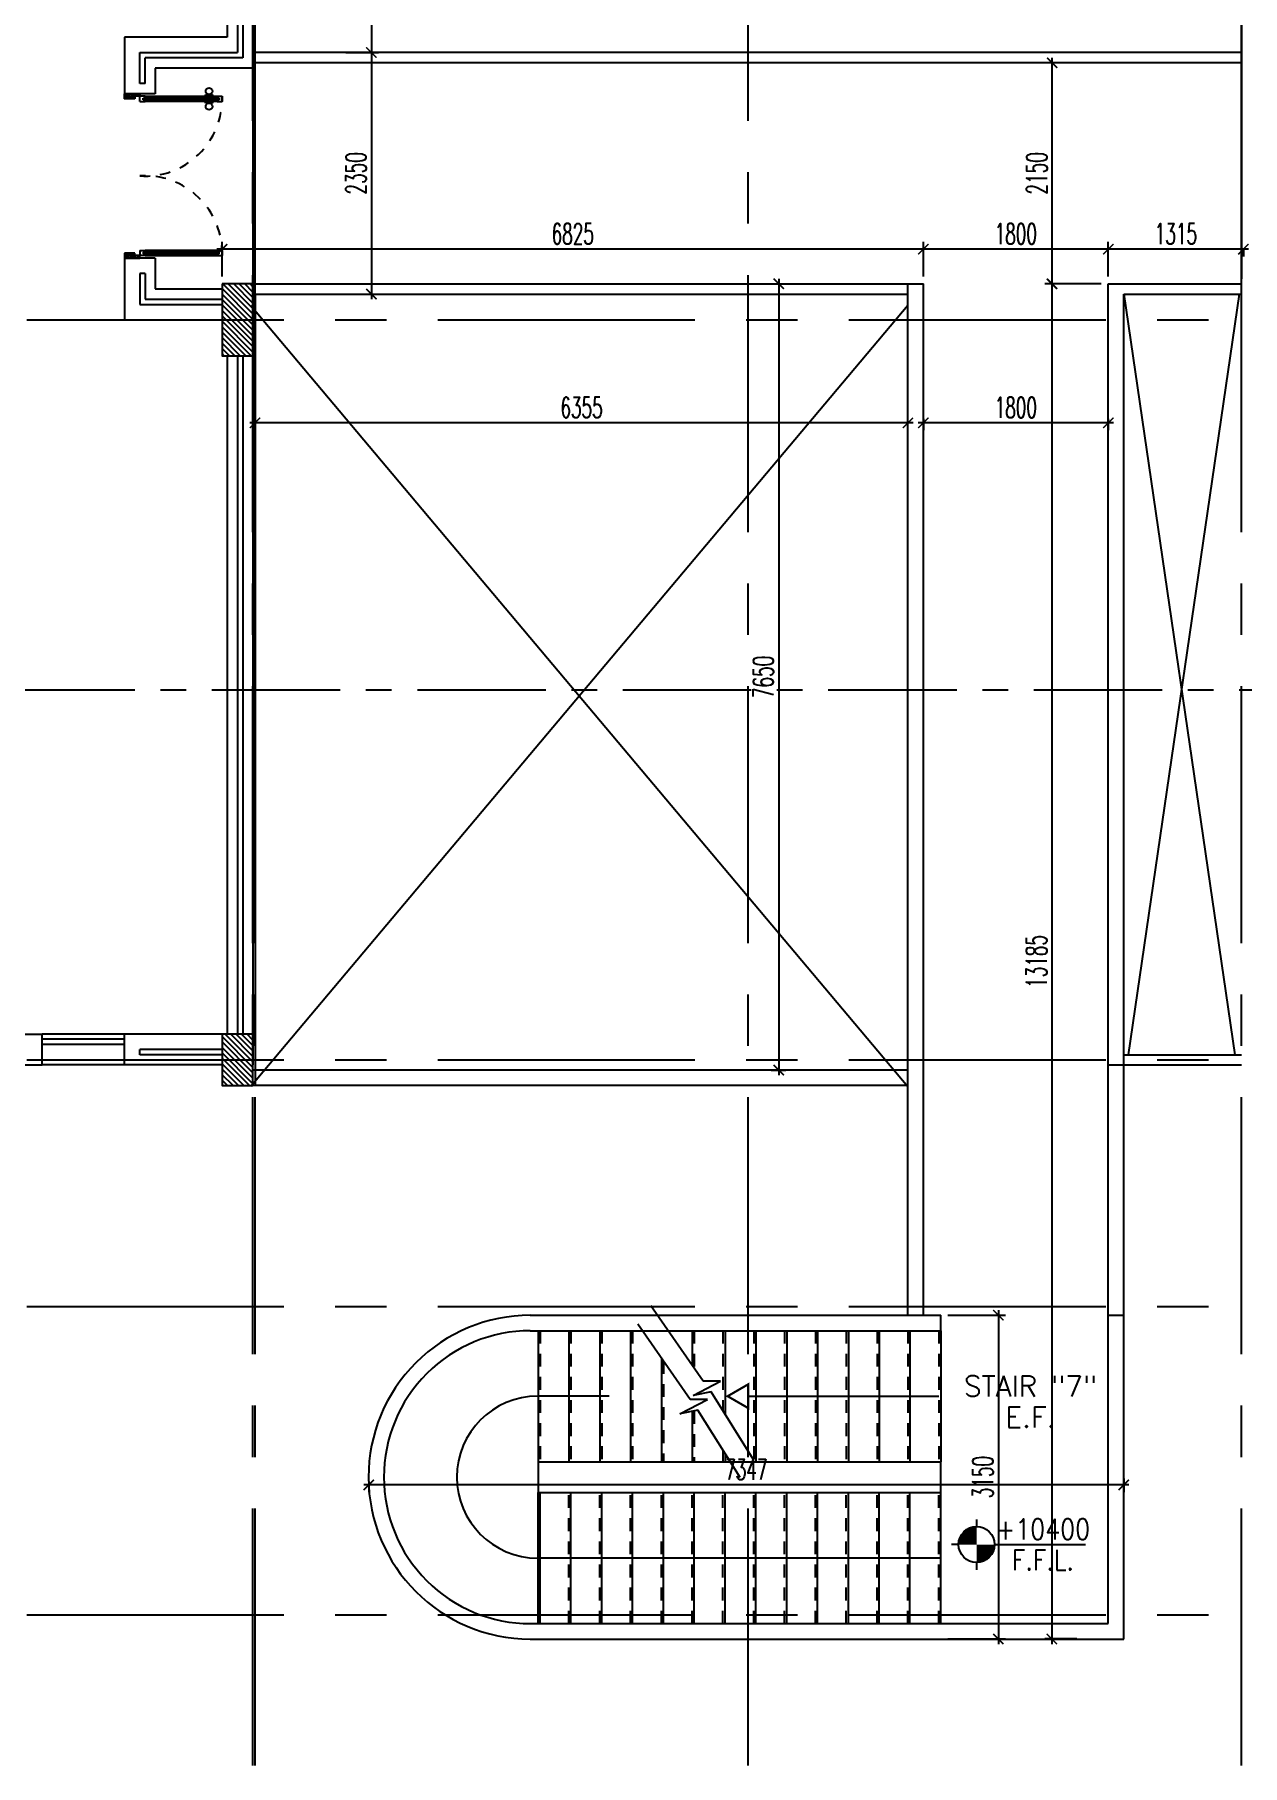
# Model space of a CAD drawing. Extents: x 88808.2 to 88899.2, y 39921.6 to 40001.1.
# Drawn here: x 88849.01 to 88860.76, y 39921.62 to 39938.45 of the extents above; entities that cross this region are included whole.
import ezdxf
from ezdxf.enums import TextEntityAlignment as Align

# ---------------------------------------------------------------- set-up
doc = ezdxf.new("R2010")
doc.units = 0
doc.header["$MEASUREMENT"] = 0
doc.header["$PDMODE"] = 34
for name, pattern in [('CENTER', [2, 1.25, -0.25, 0.25, -0.25]), ('CENTERX2', [4, 2.5, -0.5, 0.5, -0.5]), ('HIDDEN', [0.375, 0.25, -0.125]), ('HIDDEN2', [0.1875, 0.125, -0.0625])]:
    doc.linetypes.add(name, pattern=pattern)
doc.layers.get('0').update_dxf_attribs({"color": 4, "linetype": 'CONTINUOUS'})
doc.layers.get('DEFPOINTS').update_dxf_attribs({"linetype": 'CONTINUOUS'})
for name, color, linetype in [('AXES', 11, 'CENTERX2'), ('AXES1', 11, 'CENTER'), ('COL', 2, 'CONTINUOUS'), ('DIM', 4, 'CONTINUOUS'), ('DOOR', 7, 'CONTINUOUS'), ('EJ', 11, 'CONTINUOUS'), ('ELE', 7, 'CONTINUOUS'), ('HAT', 11, 'CONTINUOUS'), ('INSUL', 4, 'CONTINUOUS'), ('LEV-PL', 7, 'CONTINUOUS'), ('RM-NAME', 11, 'CONTINUOUS'), ('ROOF', 7, 'CONTINUOUS'), ('SHAFT', 4, 'CONTINUOUS'), ('STR', 5, 'CONTINUOUS'), ('WALL', 2, 'CONTINUOUS'), ('WIN', 3, 'CONTINUOUS')]:
    doc.layers.add(name, color=color, linetype=linetype)
doc.styles.add('ROMANS', font='ROMANS.shx', dxfattribs={"width": 0.6})
doc.styles.add('S', font='ROMANS.SHX')
doc.dimstyles.new('STANDARD_IN', dxfattribs={"dimtxt": 0.2, "dimasz": 0.1, "dimexe": 0.07, "dimexo": 0.07, "dimgap": 0.05, "dimtad": 1, "dimdec": 0, "dimlfac": 1000, "dimzin": 0, "dimtxsty": 'ROMANS', "dimblk": 'ARCHTICK', "dimcen": 0.05, "dimdle": 0.05, "dimclrd": 4, "dimclre": 4, "dimclrt": 2, "dimazin": 3, "dimtfac": 1, "dimtdec": 0, "dimtmove": 0, "dimatfit": 3, "dimtolj": 1, "dimtzin": 0})

# ---------------------------------------------------------------- blocks, each defined once
blk = doc.blocks.new('_ARCHTICK')
at = {"color": 0, "linetype": 'BYBLOCK', "const_width": 0.15}
blk.add_lwpolyline([(-0.5, -0.5), (0.5, 0.5)], dxfattribs=at)
blk = doc.blocks.new('*D199')
at = {"layer": 'DEFPOINTS', "color": 0, "linetype": 'CONTINUOUS'}
for p in [(88859.455, 39936.03), (88858.906, 39922.845), (88859.22, 39922.845)]:
    blk.add_point(p, dxfattribs=at)
at = {"layer": 'ELE', "color": 4, "linetype": 'CONTINUOUS'}
for p, q in [((88858.906, 39936.08), (88858.906, 39922.795)), ((88859.385, 39936.03), (88858.836, 39936.03)), ((88859.15, 39922.845), (88858.836, 39922.845))]:
    blk.add_line(p, q, dxfattribs=at)
at = {"layer": 'ELE', "color": 4, "linetype": 'CONTINUOUS', "xscale": 0.1, "yscale": 0.1, "zscale": 0.1}
for p, rotation in [((88858.906, 39936.03), 90), ((88858.906, 39922.845), 270)]:
    blk.add_blockref('_ARCHTICK', p, dxfattribs=dict(at, rotation=rotation))
at = {"layer": 'ELE', "color": 2, "linetype": 'CONTINUOUS', "insert": (88858.756, 39929.437), "char_height": 0.2, "attachment_point": 5, "rotation": 90, "style": 'ROMANS'}
blk.add_mtext('\\A1;13185', dxfattribs=at)
blk = doc.blocks.new('*D198')
at = {"layer": 'DEFPOINTS', "color": 0, "linetype": 'CONTINUOUS'}
for p in [(88857.825, 39925.995), (88857.825, 39922.845), (88858.385, 39922.845)]:
    blk.add_point(p, dxfattribs=at)
at = {"layer": 'ELE', "color": 4, "linetype": 'CONTINUOUS'}
for p, q in [((88857.895, 39925.995), (88858.455, 39925.995)), ((88858.385, 39926.045), (88858.385, 39922.795)), ((88857.895, 39922.845), (88858.455, 39922.845))]:
    blk.add_line(p, q, dxfattribs=at)
at = {"layer": 'ELE', "color": 4, "linetype": 'CONTINUOUS', "xscale": 0.1, "yscale": 0.1, "zscale": 0.1}
for p, rotation in [((88858.385, 39925.995), 90), ((88858.385, 39922.845), 270)]:
    blk.add_blockref('_ARCHTICK', p, dxfattribs=dict(at, rotation=rotation))
at = {"layer": 'ELE', "color": 2, "linetype": 'CONTINUOUS', "insert": (88858.235, 39924.42), "char_height": 0.2, "attachment_point": 5, "rotation": 90, "style": 'ROMANS'}
blk.add_mtext('\\A1;3150', dxfattribs=at)
blk = doc.blocks.new('*D197')
at = {"layer": 'DEFPOINTS', "color": 0, "linetype": 'CONTINUOUS'}
for p in [(88859.605, 39924.478), (88852.258, 39924.42), (88852.258, 39924.344)]:
    blk.add_point(p, dxfattribs=at)
at = {"layer": 'ELE', "color": 4, "linetype": 'CONTINUOUS'}
for p, q in [((88859.655, 39924.344), (88852.208, 39924.344)), ((88852.258, 39924.35), (88852.258, 39924.274)), ((88859.605, 39924.408), (88859.605, 39924.274))]:
    blk.add_line(p, q, dxfattribs=at)
at = {"layer": 'ELE', "color": 4, "linetype": 'CONTINUOUS', "xscale": 0.1, "yscale": 0.1, "zscale": 0.1, "rotation": 180}
blk.add_blockref('_ARCHTICK', (88852.258, 39924.344), dxfattribs=at)
at = {"layer": 'ELE', "color": 4, "linetype": 'CONTINUOUS', "xscale": 0.1, "yscale": 0.1, "zscale": 0.1}
blk.add_blockref('_ARCHTICK', (88859.605, 39924.344), dxfattribs=at)
at = {"layer": 'ELE', "color": 2, "linetype": 'CONTINUOUS', "insert": (88855.932, 39924.494), "char_height": 0.2, "attachment_point": 5, "style": 'ROMANS'}
blk.add_mtext('\\A1;7347', dxfattribs=at)
blk = doc.blocks.new('*D196')
at = {"layer": 'DEFPOINTS', "color": 0, "linetype": 'CONTINUOUS'}
for p in [(88851.15, 39934.677), (88851.15, 39930.634), (88857.505, 39930.634)]:
    blk.add_point(p, dxfattribs=at)
at = {"layer": 'ELE', "color": 4, "linetype": 'CONTINUOUS'}
for p, q in [((88851.15, 39930.704), (88851.15, 39934.747)), ((88857.505, 39930.704), (88857.505, 39934.747)), ((88857.555, 39934.677), (88851.1, 39934.677))]:
    blk.add_line(p, q, dxfattribs=at)
at = {"layer": 'ELE', "color": 4, "linetype": 'CONTINUOUS', "xscale": 0.1, "yscale": 0.1, "zscale": 0.1, "rotation": 180}
blk.add_blockref('_ARCHTICK', (88851.15, 39934.677), dxfattribs=at)
at = {"layer": 'ELE', "color": 4, "linetype": 'CONTINUOUS', "xscale": 0.1, "yscale": 0.1, "zscale": 0.1}
blk.add_blockref('_ARCHTICK', (88857.505, 39934.677), dxfattribs=at)
at = {"layer": 'ELE', "color": 2, "linetype": 'CONTINUOUS', "insert": (88854.328, 39934.827), "char_height": 0.2, "attachment_point": 5, "style": 'ROMANS'}
blk.add_mtext('\\A1;6355', dxfattribs=at)
blk = doc.blocks.new('*D195')
at = {"layer": 'DEFPOINTS', "color": 0, "linetype": 'CONTINUOUS'}
for p in [(88856.103, 39936.03), (88856.103, 39928.38), (88856.248, 39928.38)]:
    blk.add_point(p, dxfattribs=at)
at = {"layer": 'ELE', "color": 4, "linetype": 'CONTINUOUS'}
for p, q in [((88856.248, 39936.08), (88856.248, 39928.33)), ((88856.173, 39936.03), (88856.318, 39936.03)), ((88856.173, 39928.38), (88856.318, 39928.38))]:
    blk.add_line(p, q, dxfattribs=at)
at = {"layer": 'ELE', "color": 4, "linetype": 'CONTINUOUS', "xscale": 0.1, "yscale": 0.1, "zscale": 0.1}
for p, rotation in [((88856.248, 39936.03), 90), ((88856.248, 39928.38), 270)]:
    blk.add_blockref('_ARCHTICK', p, dxfattribs=dict(at, rotation=rotation))
at = {"layer": 'ELE', "color": 2, "linetype": 'CONTINUOUS', "insert": (88856.098, 39932.205), "char_height": 0.2, "attachment_point": 5, "rotation": 90, "style": 'ROMANS'}
blk.add_mtext('\\A1;7650', dxfattribs=at)
blk = doc.blocks.new('*D194')
at = {"layer": 'DEFPOINTS', "color": 0, "linetype": 'CONTINUOUS'}
for p in [(88850.83, 39936.367), (88850.83, 39936.03), (88857.655, 39936.03)]:
    blk.add_point(p, dxfattribs=at)
at = {"layer": 'ELE', "color": 4, "linetype": 'CONTINUOUS'}
for p, q in [((88850.83, 39936.1), (88850.83, 39936.437)), ((88857.655, 39936.1), (88857.655, 39936.437)), ((88857.705, 39936.367), (88850.78, 39936.367))]:
    blk.add_line(p, q, dxfattribs=at)
at = {"layer": 'ELE', "color": 4, "linetype": 'CONTINUOUS', "xscale": 0.1, "yscale": 0.1, "zscale": 0.1, "rotation": 180}
blk.add_blockref('_ARCHTICK', (88850.83, 39936.367), dxfattribs=at)
at = {"layer": 'ELE', "color": 4, "linetype": 'CONTINUOUS', "xscale": 0.1, "yscale": 0.1, "zscale": 0.1}
blk.add_blockref('_ARCHTICK', (88857.655, 39936.367), dxfattribs=at)
at = {"layer": 'ELE', "color": 2, "linetype": 'CONTINUOUS', "insert": (88854.243, 39936.517), "char_height": 0.2, "attachment_point": 5, "style": 'ROMANS'}
blk.add_mtext('\\A1;6825', dxfattribs=at)
blk = doc.blocks.new('*D193')
at = {"layer": 'DEFPOINTS', "color": 0, "linetype": 'CONTINUOUS'}
for p in [(88857.655, 39936.367), (88857.655, 39936.03), (88859.455, 39936.03)]:
    blk.add_point(p, dxfattribs=at)
at = {"layer": 'ELE', "color": 4, "linetype": 'CONTINUOUS'}
for p, q in [((88857.655, 39936.1), (88857.655, 39936.437)), ((88859.455, 39936.1), (88859.455, 39936.437)), ((88859.505, 39936.367), (88857.605, 39936.367))]:
    blk.add_line(p, q, dxfattribs=at)
at = {"layer": 'ELE', "color": 4, "linetype": 'CONTINUOUS', "xscale": 0.1, "yscale": 0.1, "zscale": 0.1, "rotation": 180}
blk.add_blockref('_ARCHTICK', (88857.655, 39936.367), dxfattribs=at)
at = {"layer": 'ELE', "color": 4, "linetype": 'CONTINUOUS', "xscale": 0.1, "yscale": 0.1, "zscale": 0.1}
blk.add_blockref('_ARCHTICK', (88859.455, 39936.367), dxfattribs=at)
at = {"layer": 'ELE', "color": 2, "linetype": 'CONTINUOUS', "insert": (88858.555, 39936.517), "char_height": 0.2, "attachment_point": 5, "style": 'ROMANS'}
blk.add_mtext('\\A1;1800', dxfattribs=at)
blk = doc.blocks.new('*D192')
at = {"layer": 'DEFPOINTS', "color": 0, "linetype": 'CONTINUOUS'}
for p in [(88860.77, 39936.439), (88859.455, 39936.367), (88859.455, 39936.03)]:
    blk.add_point(p, dxfattribs=at)
at = {"layer": 'ELE', "color": 4, "linetype": 'CONTINUOUS'}
for p, q in [((88859.455, 39936.1), (88859.455, 39936.437)), ((88860.82, 39936.367), (88859.405, 39936.367)), ((88860.77, 39936.369), (88860.77, 39936.297))]:
    blk.add_line(p, q, dxfattribs=at)
at = {"layer": 'ELE', "color": 4, "linetype": 'CONTINUOUS', "xscale": 0.1, "yscale": 0.1, "zscale": 0.1, "rotation": 180}
blk.add_blockref('_ARCHTICK', (88859.455, 39936.367), dxfattribs=at)
at = {"layer": 'ELE', "color": 4, "linetype": 'CONTINUOUS', "xscale": 0.1, "yscale": 0.1, "zscale": 0.1}
blk.add_blockref('_ARCHTICK', (88860.77, 39936.367), dxfattribs=at)
at = {"layer": 'ELE', "color": 2, "linetype": 'CONTINUOUS', "insert": (88860.113, 39936.517), "char_height": 0.2, "attachment_point": 5, "style": 'ROMANS'}
blk.add_mtext('\\A1;1315', dxfattribs=at)
blk = doc.blocks.new('*D191')
at = {"layer": 'DEFPOINTS', "color": 0, "linetype": 'CONTINUOUS'}
for p in [(88857.655, 39934.787), (88859.455, 39934.787), (88857.655, 39934.677)]:
    blk.add_point(p, dxfattribs=at)
at = {"layer": 'ELE', "color": 4, "linetype": 'CONTINUOUS'}
for p, q in [((88859.505, 39934.677), (88857.605, 39934.677)), ((88857.655, 39934.717), (88857.655, 39934.607)), ((88859.455, 39934.717), (88859.455, 39934.607))]:
    blk.add_line(p, q, dxfattribs=at)
at = {"layer": 'ELE', "color": 4, "linetype": 'CONTINUOUS', "xscale": 0.1, "yscale": 0.1, "zscale": 0.1, "rotation": 180}
blk.add_blockref('_ARCHTICK', (88857.655, 39934.677), dxfattribs=at)
at = {"layer": 'ELE', "color": 4, "linetype": 'CONTINUOUS', "xscale": 0.1, "yscale": 0.1, "zscale": 0.1}
blk.add_blockref('_ARCHTICK', (88859.455, 39934.677), dxfattribs=at)
at = {"layer": 'ELE', "color": 2, "linetype": 'CONTINUOUS', "insert": (88858.555, 39934.827), "char_height": 0.2, "attachment_point": 5, "style": 'ROMANS'}
blk.add_mtext('\\A1;1800', dxfattribs=at)
blk = doc.blocks.new('*D273')
at = {"layer": 'DEFPOINTS', "color": 0, "linetype": 'CONTINUOUS'}
for p in [(88858.909, 39938.18), (88858.97, 39938.18), (88858.97, 39936.03)]:
    blk.add_point(p, dxfattribs=at)
at = {"layer": 'ELE', "color": 4, "linetype": 'CONTINUOUS'}
for p, q in [((88858.9, 39938.18), (88858.839, 39938.18)), ((88858.909, 39935.98), (88858.909, 39938.23)), ((88858.9, 39936.03), (88858.839, 39936.03))]:
    blk.add_line(p, q, dxfattribs=at)
at = {"layer": 'ELE', "color": 4, "linetype": 'CONTINUOUS', "xscale": 0.1, "yscale": 0.1, "zscale": 0.1}
for p, rotation in [((88858.909, 39938.18), 90), ((88858.909, 39936.03), 270)]:
    blk.add_blockref('_ARCHTICK', p, dxfattribs=dict(at, rotation=rotation))
at = {"layer": 'ELE', "color": 2, "linetype": 'CONTINUOUS', "insert": (88858.759, 39937.105), "char_height": 0.2, "attachment_point": 5, "rotation": 90, "style": 'ROMANS'}
blk.add_mtext('\\A1;2150', dxfattribs=at)
blk = doc.blocks.new('*D179')
at = {"layer": 'DEFPOINTS', "color": 0, "linetype": 'CONTINUOUS'}
for p in [(88851.964, 39938.28), (88851.964, 39935.93), (88852.283, 39935.93)]:
    blk.add_point(p, dxfattribs=at)
at = {"layer": 'DIM', "color": 4, "linetype": 'CONTINUOUS'}
for p, q in [((88852.034, 39938.28), (88852.353, 39938.28)), ((88852.283, 39938.33), (88852.283, 39935.88)), ((88852.034, 39935.93), (88852.353, 39935.93))]:
    blk.add_line(p, q, dxfattribs=at)
at = {"layer": 'DIM', "color": 4, "linetype": 'CONTINUOUS', "xscale": 0.1, "yscale": 0.1, "zscale": 0.1}
for p, rotation in [((88852.283, 39938.28), 90), ((88852.283, 39935.93), 270)]:
    blk.add_blockref('_ARCHTICK', p, dxfattribs=dict(at, rotation=rotation))
at = {"layer": 'DIM', "color": 2, "linetype": 'CONTINUOUS', "insert": (88852.133, 39937.105), "char_height": 0.2, "attachment_point": 5, "rotation": 90, "style": 'ROMANS'}
blk.add_mtext('\\A1;2350', dxfattribs=at)
blk = doc.blocks.new('*D178')
at = {"layer": 'DEFPOINTS', "color": 0, "linetype": 'CONTINUOUS'}
for p in [(88851.85, 39949.83), (88852.279, 39938.28), (88852.283, 39938.28)]:
    blk.add_point(p, dxfattribs=at)
at = {"layer": 'DIM', "color": 4, "linetype": 'CONTINUOUS'}
for p, q in [((88852.283, 39949.88), (88852.283, 39938.23)), ((88851.92, 39949.83), (88852.353, 39949.83)), ((88852.349, 39938.28), (88852.353, 39938.28))]:
    blk.add_line(p, q, dxfattribs=at)
at = {"layer": 'DIM', "color": 4, "linetype": 'CONTINUOUS', "xscale": 0.1, "yscale": 0.1, "zscale": 0.1}
for p, rotation in [((88852.283, 39949.83), 90), ((88852.283, 39938.28), 270)]:
    blk.add_blockref('_ARCHTICK', p, dxfattribs=dict(at, rotation=rotation))
at = {"layer": 'DIM', "color": 2, "linetype": 'CONTINUOUS', "insert": (88852.133, 39944.055), "char_height": 0.2, "attachment_point": 5, "rotation": 90, "style": 'ROMANS'}
blk.add_mtext('\\A1;11550', dxfattribs=at)
blk = doc.blocks.new('A$C1DFA4FE8')
at = {"layer": 'DOOR', "color": 0, "linetype": 'BYBLOCK'}
for p, q in [((0, 1631), (0, 1581)), ((0, 1581), (0, 1631)), ((50, 1631), (0, 1631)), ((50, 1581), (0, 1581)), ((30, 1614), (30, 1598)), ((50, 1614), (30, 1614)), ((50, 1598), (30, 1598)), ((50, 1631), (50, 1614)), ((50, 1598), (50, 1581)), ((750, 1614), (750, 1631)), ((750, 1631), (800, 1631)), ((770, 1614), (750, 1614)), ((750, 1581), (750, 1598)), ((750, 1598), (770, 1598)), ((800, 1581), (750, 1581)), ((770, 1598), (770, 1614)), ((950, 1656), (800, 1656)), ((800, 1656), (800, 1631)), ((800, 1581), (800, 1631)), ((800, 1631), (850, 1631)), ((850, 1631), (850, 1606)), ((850, 1606), (950, 1606)), ((950, 1606), (950, 1656)), ((0, 81), (0, 131)), ((0, 131), (0, 81)), ((50, 131), (0, 131)), ((50, 81), (0, 81)), ((30, 98), (30, 114)), ((50, 114), (30, 114)), ((50, 98), (30, 98)), ((50, 114), (50, 131)), ((50, 81), (50, 98)), ((83, 131), (83, 138)), ((173, 138), (83, 138)), ((83, 81), (83, 74)), ((173, 74), (83, 74)), ((95, 138), (95, 147)), ((95, 147), (160, 147)), ((95, 138), (160, 138)), ((95, 74), (95, 65)), ((95, 74), (160, 74)), ((95, 65), (160, 65)), ((160, 138), (160, 147)), ((160, 74), (160, 65)), ((173, 131), (173, 138)), ((173, 81), (173, 74)), ((750, 131), (750, 114)), ((800, 131), (750, 131)), ((750, 114), (770, 114)), ((750, 98), (750, 81)), ((770, 98), (750, 98)), ((750, 81), (800, 81)), ((770, 114), (770, 98)), ((800, 131), (800, 81)), ((800, 56), (800, 81)), ((800, 81), (850, 81)), ((950, 56), (800, 56)), ((850, 106), (950, 106)), ((850, 81), (850, 106)), ((950, 106), (950, 56))]:
    blk.add_line(p, q, dxfattribs=at)
at = {"layer": 'DOOR', "linetype": 'BYBLOCK'}
for p, q in [((750, 1631), (50, 1631)), ((750, 1614), (50, 1614)), ((750, 1598), (50, 1598)), ((50, 1581), (750, 1581)), ((50, 131), (750, 131)), ((750, 114), (50, 114)), ((750, 98), (50, 98)), ((750, 81), (50, 81))]:
    blk.add_line(p, q, dxfattribs=at)
at = {"layer": 'DOOR', "color": 9, "linetype": 'BYBLOCK'}
for p, q in [((950, 1606), (837, 1656)), ((950, 1606), (850, 1619)), ((950, 1606), (910, 1656)), ((950, 106), (837, 56)), ((950, 106), (850, 93)), ((950, 106), (910, 56))]:
    blk.add_line(p, q, dxfattribs=at)
at = {"layer": 'DOOR', "color": 0, "linetype": 'BYBLOCK'}
for centre in [(128, 179), (128, 32)]:
    blk.add_circle(centre, 32.4, dxfattribs=at)
at = {"layer": 'DOOR', "linetype": 'HIDDEN', "ltscale": 0.5}
for centre, start, end in [((752, 1606), 178.0938, 273.7249), ((752, 106), 86.2751, 181.9062)]:
    blk.add_arc(centre, 752, start, end, dxfattribs=at)
at = {"layer": 'DOOR', "color": 9, "linetype": 'BYBLOCK'}
for centre, radius, start, end in [((950, 1606), 154, 161.1053, 166.2858), ((950, 1606), 134, 158.1598, 169.28), ((950, 1606), 114, 154.0838, 167.3774), ((950, 1606), 94.4, 148.0182, 180), ((950, 1606), 74.4, 137.7764, 180), ((950, 1606), 54.4, 113.2074, 180), ((950, 1606), 34.4, 90, 180), ((950, 1606), 14.4, 90, 180), ((950, 106), 154, 193.7142, 198.8947), ((950, 106), 134, 190.72, 201.8402), ((950, 106), 114, 192.6226, 205.9162), ((950, 106), 94.4, 180, 211.9818), ((950, 106), 74.4, 180, 222.2236), ((950, 106), 54.4, 180, 246.7926), ((950, 106), 34.4, 180, 270), ((950, 106), 14.4, 180, 270)]:
    blk.add_arc(centre, radius, start, end, dxfattribs=at)
blk = doc.blocks.new('LEV1')
at = {"layer": 'LEV-PL'}
for p, q in [((0, 245), (0, 175)), ((-175, 0), (-245, 0)), ((175, 0), (1061, 0)), ((0, -175), (0, -245))]:
    blk.add_line(p, q, dxfattribs=at)
at = {"layer": 'LEV-PL', "const_width": 175}
for points in [[(-88, 0, -0.414214), (0, 88, -1)], [(88, 0, -0.414214), (0, -88, -1)]]:
    blk.add_lwpolyline(points, format="xyb", dxfattribs=at)
at = {"layer": 'LEV-PL'}
blk.add_circle((0, 0), 175, dxfattribs=at)
at = {"layer": 'LEV-PL', "color": 4, "style": 'S', "width": 0.85}
for tag, p in [('+0000', (646, 50)), ('F.F.L.', (646, -250))]:
    blk.add_attdef(tag, text='', height=200, dxfattribs=at).set_placement(p, align=Align.CENTER)
blk = doc.blocks.new('C-300')
at = {"layer": 'HAT', "linetype": 'BYBLOCK', "ltscale": 0.3}
h = blk.add_hatch(dxfattribs=at)
h.set_pattern_fill('ANSI31', color=8, scale=300, style=0)
h.set_pattern_definition([(45, (-258496.182, -82361.005), (-26.5165043, 26.5165043), [])])
h.paths.add_polyline_path([(300, 500), (0, 500), (0, 250), (300, 250)])
h.paths.add_polyline_path([(300, 250), (0, 250), (0, 0), (300, 0)])
at = {"layer": 'COL'}
blk.add_lwpolyline([(0, 500), (300, 500), (300, 0), (0, 0)], close=True, dxfattribs=at)
blk = doc.blocks.new('C11')
at = {"layer": 'HAT'}
h = blk.add_hatch(dxfattribs=at)
h.set_pattern_fill('ANSI31', color=256, scale=300, style=0)
h.set_pattern_definition([(45, (-248556.182, -75061.005), (-26.5165043, 26.5165043), [])])
h.paths.add_polyline_path([(300, 700), (0, 700), (0, 350), (300, 350)])
h.paths.add_polyline_path([(300, 350), (0, 350), (0, 0), (300, 0)])
at = {"layer": 'COL'}
blk.add_lwpolyline([(300, 700), (300, 0), (0, 0), (0, 700)], close=True, dxfattribs=at)

msp = doc.modelspace()

# ---------------------------------------------------------------- linework, layer by layer
for p, q in [((88855.5118, 39925.3544), (88855.0041, 39926.0857)), ((88855.3851, 39925.1762), (88854.8773, 39925.9075)), ((88855.4133, 39925.214), (88855.6821, 39925.3544)), ((88855.6821, 39925.3544), (88855.5118, 39925.3544)), ((88855.2865, 39925.0357), (88855.5554, 39925.1762)), ((88855.5554, 39925.1762), (88855.3851, 39925.1762)), ((88855.5886, 39925.2491), (88855.4133, 39925.214)), ((88855.9978, 39924.5938), (88855.5886, 39925.2491)), ((88855.4618, 39925.0709), (88855.2865, 39925.0357)), ((88855.871, 39924.4156), (88855.4618, 39925.0709))]:
    msp.add_line(p, q)
at = {"layer": 'AXES'}
for p, q in [((88855.9503, 39921.6153), (88855.9503, 40000.4279)), ((88851.1303, 39921.6153), (88851.1303, 40000.0779)), ((88851.1503, 39921.6153), (88851.1503, 40000.0779)), ((88860.7503, 39921.6153), (88860.7503, 40000.0779)), ((88808.9303, 39935.6796), (88876.9703, 39935.6796)), ((88808.9303, 39928.4796), (88876.9703, 39928.4796)), ((88808.9303, 39926.0796), (88876.9703, 39926.0796)), ((88808.9303, 39923.0796), (88876.9703, 39923.0796))]:
    msp.add_line(p, q, dxfattribs=at)
at = {"layer": 'AXES1'}
msp.add_line((88818.7303, 39932.0796), (88876.9703, 39932.0796), dxfattribs=at)
at = {"layer": 'EJ'}
for p, q in [((88851.1303, 39938.1796), (88851.1303, 39936.0796)), ((88860.7503, 39936.0796), (88860.7503, 39938.1796)), ((88860.7503, 39936.0796), (88860.7503, 39938.1796)), ((88851.1503, 39935.9296), (88851.1503, 39937.8546))]:
    msp.add_line(p, q, dxfattribs=at)
at = {"layer": 'INSUL'}
for p, q in [((88850.9803, 39940.7921), (88850.9803, 39938.3296)), ((88851.0303, 39940.7921), (88851.0303, 39938.2796)), ((88850.9803, 39938.6046), (88850.9803, 39938.2796)), ((88851.0303, 39938.6046), (88851.0303, 39938.2296)), ((88850.03, 39937.9796), (88850.03, 39938.2796)), ((88850.03, 39938.2796), (88850.9803, 39938.2796)), ((88850.08, 39937.9796), (88850.08, 39938.2296)), ((88851.0303, 39938.2296), (88850.08, 39938.2296)), ((88850.08, 39937.9796), (88850.03, 39937.9796)), ((88850.03, 39936.1296), (88850.03, 39935.8296)), ((88850.08, 39936.1296), (88850.03, 39936.1296)), ((88850.08, 39936.1296), (88850.08, 39935.8796)), ((88850.03, 39935.8296), (88850.8303, 39935.8296)), ((88850.08, 39935.8796), (88850.8303, 39935.8796)), ((88850.9803, 39935.3296), (88850.9803, 39928.7296)), ((88851.0303, 39935.3296), (88851.0303, 39928.7296)), ((88850.8303, 39928.5796), (88850.0303, 39928.5796)), ((88850.0303, 39928.5296), (88850.0303, 39928.5796)), ((88850.8303, 39928.5296), (88850.0303, 39928.5296))]:
    msp.add_line(p, q, dxfattribs=at)
at = {"layer": 'ROOF'}
for p, q in [((88860.7503, 39949.7296), (88860.7503, 39936.0796)), ((88860.7503, 39938.2796), (88851.1303, 39938.2796)), ((88860.7503, 39938.1796), (88851.1303, 39938.1796)), ((88851.1303, 39936.0796), (88851.1303, 39928.4296)), ((88851.1303, 39936.0296), (88857.6553, 39936.0296)), ((88851.1303, 39935.9296), (88857.5053, 39935.9296)), ((88857.5053, 39925.9946), (88857.5053, 39936.0296)), ((88857.6553, 39925.9946), (88857.6553, 39936.0296)), ((88859.4553, 39925.9946), (88859.4553, 39936.0296)), ((88859.4553, 39936.0296), (88860.7503, 39936.0296)), ((88859.6053, 39935.9296), (88860.7503, 39935.9296)), ((88859.6053, 39925.9946), (88859.6053, 39935.9296)), ((88859.6053, 39928.5296), (88860.7503, 39928.5296)), ((88859.4553, 39928.4296), (88860.7503, 39928.4296)), ((88855.7051, 39924.6813), (88855.7051, 39924.5696)), ((88855.7051, 39924.6813), (88855.7051, 39924.5696)), ((88855.7251, 39924.6493), (88855.7251, 39924.5696)), ((88855.7251, 39924.6493), (88855.7251, 39924.5696)), ((88853.9051, 39924.5696), (88853.9051, 39924.2696)), ((88853.9051, 39924.5696), (88857.8251, 39924.5696)), ((88857.8251, 39924.2696), (88857.8251, 39924.5696)), ((88853.9051, 39924.2696), (88857.8251, 39924.2696))]:
    msp.add_line(p, q, dxfattribs=at)
at = {"layer": 'ROOF', "color": 9}
for p, q in [((88851.1303, 39936.0796), (88851.1303, 39928.4296)), ((88851.1503, 39935.9296), (88851.1503, 39928.2296))]:
    msp.add_line(p, q, dxfattribs=at)
at = {"layer": 'SHAFT'}
for p, q in [((88859.6053, 39935.9296), (88860.6863, 39928.5296)), ((88860.7303, 39935.9296), (88859.6491, 39928.5296)), ((88857.5053, 39935.8196), (88851.1103, 39928.2196)), ((88851.1103, 39935.8196), (88857.5053, 39928.2196))]:
    msp.add_line(p, q, dxfattribs=at)
at = {"layer": 'STR'}
for p, q in [((88857.5053, 39928.3796), (88851.1311, 39928.3796)), ((88857.5053, 39928.2296), (88851.1303, 39928.2296)), ((88853.9051, 39925.8446), (88853.9051, 39924.5696)), ((88854.2051, 39925.8446), (88854.2051, 39924.5696)), ((88854.5051, 39925.8446), (88854.5051, 39924.5696)), ((88854.8051, 39925.8446), (88854.8051, 39924.5696)), ((88855.4051, 39925.8446), (88855.4051, 39925.5082)), ((88855.7251, 39925.8446), (88855.7251, 39925.0306)), ((88856.0251, 39925.8446), (88856.0251, 39924.5696)), ((88856.3251, 39925.8446), (88856.3251, 39924.5696)), ((88856.6251, 39925.8446), (88856.6251, 39924.5696)), ((88856.9251, 39925.8446), (88856.9251, 39924.5696)), ((88857.2251, 39925.8446), (88857.2251, 39924.5696)), ((88857.5251, 39925.8446), (88857.5251, 39924.5696)), ((88857.8251, 39925.8446), (88857.8251, 39924.5696)), ((88855.1051, 39925.5795), (88855.1051, 39924.5696)), ((88854.5982, 39925.2071), (88853.9026, 39925.2071)), ((88855.9501, 39925.2071), (88857.8051, 39925.2071)), ((88855.4051, 39925.0595), (88855.4051, 39924.5696)), ((88853.9051, 39922.9946), (88853.9051, 39924.2696)), ((88853.9251, 39922.9946), (88853.9251, 39924.2696)), ((88854.2251, 39922.9946), (88854.2251, 39924.2696)), ((88854.5251, 39922.9946), (88854.5251, 39924.2696)), ((88854.8251, 39922.9946), (88854.8251, 39924.2696)), ((88855.1251, 39922.9946), (88855.1251, 39924.2696)), ((88855.4251, 39922.9946), (88855.4251, 39924.2696)), ((88855.7251, 39922.9946), (88855.7251, 39924.2696)), ((88856.0251, 39922.9946), (88856.0251, 39924.2696)), ((88856.3251, 39922.9946), (88856.3251, 39924.2696)), ((88856.6251, 39922.9946), (88856.6251, 39924.2696)), ((88856.9251, 39922.9946), (88856.9251, 39924.2696)), ((88857.2251, 39922.9946), (88857.2251, 39924.2696)), ((88857.5251, 39922.9946), (88857.5251, 39924.2696)), ((88857.8251, 39922.9946), (88857.8251, 39924.2696)), ((88857.8251, 39923.6321), (88853.9026, 39923.6321))]:
    msp.add_line(p, q, dxfattribs=at)
at = {"layer": 'STR', "linetype": 'HIDDEN2'}
for p, q in [((88851.1504, 39928.3796), (88851.1504, 39928.2296)), ((88851.1504, 39928.3796), (88851.1504, 39928.2296)), ((88853.9251, 39925.8446), (88853.9251, 39924.5696)), ((88854.2251, 39925.8446), (88854.2251, 39924.5696)), ((88854.5251, 39925.8446), (88854.5251, 39924.5696)), ((88854.8251, 39925.8446), (88854.8251, 39924.5696)), ((88855.4251, 39925.8446), (88855.4251, 39925.4794)), ((88855.7051, 39925.8446), (88855.7051, 39925.0626)), ((88856.0051, 39925.8446), (88856.0051, 39924.5696)), ((88856.3051, 39925.8446), (88856.3051, 39924.5696)), ((88856.6051, 39925.8446), (88856.6051, 39924.5696)), ((88856.9051, 39925.8446), (88856.9051, 39924.5696)), ((88857.2051, 39925.8446), (88857.2051, 39924.5696)), ((88857.5051, 39925.8446), (88857.5051, 39924.5696)), ((88857.8051, 39925.8446), (88857.8051, 39924.5696)), ((88855.1251, 39925.5507), (88855.1251, 39924.5696)), ((88855.4251, 39925.0635), (88855.4251, 39924.5696)), ((88853.9051, 39922.9946), (88853.9051, 39924.2696)), ((88853.9251, 39922.9946), (88853.9251, 39924.2696)), ((88854.2051, 39922.9946), (88854.2051, 39924.2696)), ((88854.5051, 39922.9946), (88854.5051, 39924.2696)), ((88854.8051, 39922.9946), (88854.8051, 39924.2696)), ((88855.1051, 39922.9946), (88855.1051, 39924.2696)), ((88855.4051, 39922.9946), (88855.4051, 39924.2696)), ((88855.7051, 39922.9946), (88855.7051, 39924.2696)), ((88856.0051, 39922.9946), (88856.0051, 39924.2696)), ((88856.3051, 39922.9946), (88856.3051, 39924.2696)), ((88856.6051, 39922.9946), (88856.6051, 39924.2696)), ((88856.9051, 39922.9946), (88856.9051, 39924.2696)), ((88857.2051, 39922.9946), (88857.2051, 39924.2696)), ((88857.5051, 39922.9946), (88857.5051, 39924.2696)), ((88857.8051, 39922.9946), (88857.8051, 39924.2696))]:
    msp.add_line(p, q, dxfattribs=at)
at = {"layer": 'STR', "const_width": 0.0215}
msp.add_lwpolyline([(88855.9501, 39925.0916), (88855.9501, 39925.3225), (88855.7501, 39925.2071)], close=True, dxfattribs=at)
at = {"layer": 'STR'}
msp.add_arc((88853.9026, 39924.4196), 0.7875, 90, 270, dxfattribs=at)
at = {"layer": 'WALL'}
for p, q in [((88851.1303, 39940.9421), (88851.1303, 39938.1296)), ((88850.8803, 39938.6046), (88850.8803, 39938.4296)), ((88851.1303, 39938.6046), (88851.1303, 39938.1296)), ((88849.88, 39938.4296), (88849.88, 39937.8796)), ((88850.8803, 39938.4296), (88849.88, 39938.4296)), ((88850.18, 39938.1296), (88850.18, 39937.8796)), ((88851.1303, 39938.1296), (88850.18, 39938.1296)), ((88850.18, 39937.8796), (88849.88, 39937.8796)), ((88849.88, 39936.2796), (88849.88, 39935.6796)), ((88850.18, 39936.2796), (88849.88, 39936.2796)), ((88850.18, 39936.2796), (88850.18, 39935.9796)), ((88850.18, 39935.9796), (88850.8303, 39935.9796)), ((88849.88, 39935.6796), (88850.8303, 39935.6796)), ((88850.8803, 39935.3296), (88850.8803, 39928.7296)), ((88851.1303, 39935.3296), (88851.1303, 39928.7296)), ((88851.1303, 39935.3296), (88851.1303, 39928.7296)), ((88845.9303, 39928.7296), (88849.0803, 39928.7296)), ((88849.0803, 39928.4296), (88849.0803, 39928.7296)), ((88850.8303, 39928.7296), (88849.8803, 39928.7296)), ((88849.8803, 39928.4296), (88849.8803, 39928.7296)), ((88845.9303, 39928.4296), (88849.0803, 39928.4296)), ((88850.8303, 39928.4296), (88849.8803, 39928.4296)), ((88853.8297, 39925.9946), (88857.8251, 39925.9946)), ((88857.8251, 39925.8446), (88857.8251, 39925.9946)), ((88859.4553, 39925.8446), (88859.4553, 39925.9946)), ((88859.4553, 39925.9946), (88859.6053, 39925.9946)), ((88859.6053, 39922.8446), (88859.6053, 39925.9946)), ((88853.8297, 39925.8446), (88857.8251, 39925.8446)), ((88859.4553, 39922.9946), (88859.4553, 39925.8446)), ((88859.4553, 39925.8446), (88859.4553, 39925.8446)), ((88853.8297, 39922.9946), (88859.4553, 39922.9946)), ((88853.8297, 39922.8446), (88859.6053, 39922.8446))]:
    msp.add_line(p, q, dxfattribs=at)
for radius, start, end in [(1.575, 89.99997, 180), (1.425, 89.99997, 180), (1.575, 180, 270), (1.425, 180, 270.00002)]:
    msp.add_arc((88853.8297, 39924.4196), radius, start, end, dxfattribs=at)
at = {"layer": 'WIN'}
for p, q in [((88849.8803, 39928.7296), (88849.0803, 39928.7296)), ((88849.8803, 39928.6796), (88849.0803, 39928.6796)), ((88849.8803, 39928.6296), (88849.0803, 39928.6296)), ((88849.8803, 39928.4296), (88849.0803, 39928.4296))]:
    msp.add_line(p, q, dxfattribs=at)

# ---------------------------------------------------------------- block references
at = {"layer": 'COL', "linetype": 'BYBLOCK', "xscale": -0.001, "yscale": 0.001, "zscale": 0.001}
msp.add_blockref('C11', (88851.1303, 39935.3296), dxfattribs=at)
at = {"layer": 'COL', "color": 6, "linetype": 'BYBLOCK', "ltscale": 0.3, "xscale": -0.001, "yscale": 0.001, "zscale": 0.001}
msp.add_blockref('C-300', (88851.1303, 39928.2296), dxfattribs=at)
msp.add_blockref('C-300', (88851.1303, 39928.2296), dxfattribs=at)
at = {"layer": 'DOOR', "color": 0, "linetype": 'BYBLOCK', "xscale": 0.001, "yscale": 0.001, "zscale": 0.001, "rotation": 180}
msp.add_blockref('A$C1DFA4FE8', (88850.8307, 39937.9355), dxfattribs=at)
at = {"layer": 'LEV-PL', "xscale": 0.001, "yscale": 0.001, "zscale": 0.001}
msp.add_blockref('LEV1', (88858.1732, 39923.764), dxfattribs=at).add_auto_attribs({'F.F.L.': 'F.F.L.', '+0000': '+10400'})

# ---------------------------------------------------------------- texts
at = {"layer": 'RM-NAME', "style": 'ROMANS'}
for s, p in [('STAIR "7"', (88858.6973, 39925.3039)), ('E.F.', (88858.6973, 39925.0039))]:
    msp.add_text(s, height=0.2, dxfattribs=at).set_placement(p, align=Align.MIDDLE)

# ---------------------------------------------------------------- dimensions: what is measured, and where the dimension line sits
at = {"layer": 'DIM', "color": 0, "linetype": 'CONTINUOUS'}
for base, p1, p2, picture, middle in [((88852.2831, 39938.2796), (88851.8503, 39949.8296), (88852.2794, 39938.2796), '*D178', (88852.1331, 39944.0546)), ((88852.2831, 39935.9296), (88851.9644, 39938.2796), (88851.9644, 39935.9296), '*D179', (88852.1331, 39937.1046))]:
    dim = msp.add_linear_dim(base=base, p1=p1, p2=p2, angle=90, dimstyle='STANDARD_IN', dxfattribs=at)
    dim.commit()
    dim.dimension.update_dxf_attribs({"geometry": picture, "text_midpoint": middle})
at = {"layer": 'ELE', "color": 0, "linetype": 'CONTINUOUS'}
for base, p1, p2, picture, middle in [((88858.9093, 39938.1796), (88858.9696, 39936.0296), (88858.9696, 39938.1796), '*D273', (88858.7593, 39937.1046)), ((88856.2478, 39928.3796), (88856.1034, 39936.0296), (88856.1034, 39928.3796), '*D195', (88856.0978, 39932.2046)), ((88858.9061, 39922.8446), (88859.4553, 39936.0296), (88859.2203, 39922.8446), '*D199', (88858.7561, 39929.4371)), ((88858.3847, 39922.8446), (88857.8251, 39925.9946), (88857.8251, 39922.8446), '*D198', (88858.2347, 39924.4196))]:
    dim = msp.add_linear_dim(base=base, p1=p1, p2=p2, angle=90, dimstyle='STANDARD_IN', dxfattribs=at)
    dim.commit()
    dim.dimension.update_dxf_attribs({"geometry": picture, "text_midpoint": middle})
for base, p1, p2, picture, middle in [((88850.8303, 39936.3669), (88857.6553, 39936.0296), (88850.8303, 39936.0296), '*D194', (88854.2428, 39936.5169)), ((88857.6553, 39936.3669), (88859.4553, 39936.0296), (88857.6553, 39936.0296), '*D193', (88858.5553, 39936.5169)), ((88859.4553, 39936.3669), (88860.7703, 39936.4387), (88859.4553, 39936.0296), '*D192', (88860.1128, 39936.5169)), ((88851.1503, 39934.6766), (88857.5053, 39930.6342), (88851.1503, 39930.6342), '*D196', (88854.3278, 39934.8266)), ((88857.6553, 39934.6766), (88859.4553, 39934.7867), (88857.6553, 39934.7867), '*D191', (88858.5553, 39934.8266)), ((88852.2579, 39924.3445), (88859.6053, 39924.4783), (88852.2579, 39924.4196), '*D197', (88855.9316, 39924.4945))]:
    dim = msp.add_linear_dim(base=base, p1=p1, p2=p2, dimstyle='STANDARD_IN', dxfattribs=at)
    dim.commit()
    dim.dimension.update_dxf_attribs({"geometry": picture, "text_midpoint": middle})

doc.saveas('drawing.dxf')
